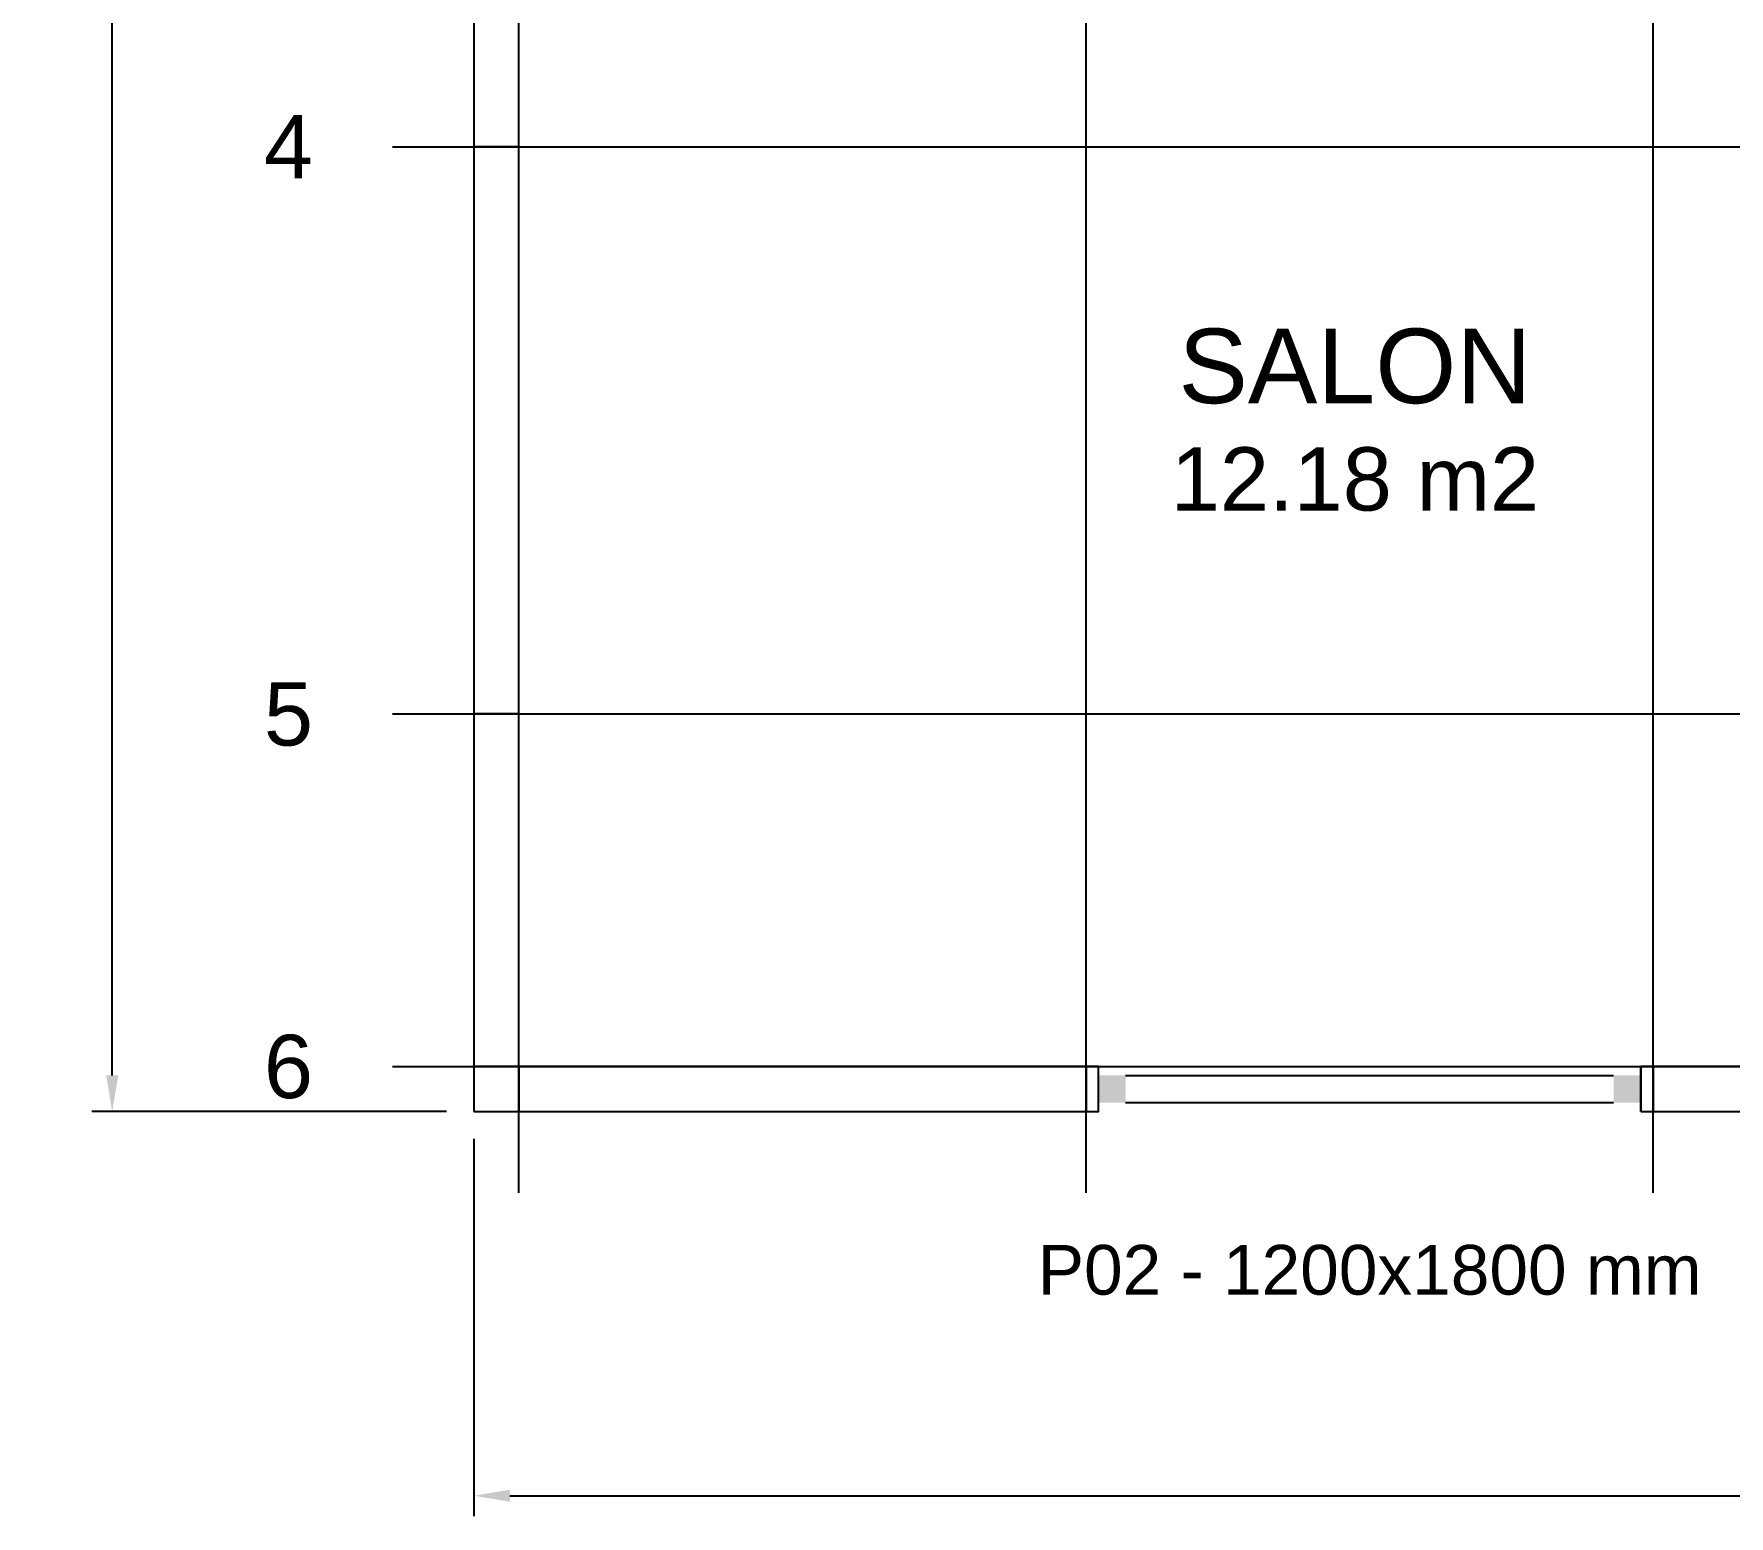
# Model space of a CAD drawing. Header units: millimetres. Extents: x -973 to 28250, y -35942 to 8545.
# Drawn here: x 14527 to 18278, y -13895 to -10615 of the extents above; entities that cross this region are included whole.
import ezdxf
from ezdxf.enums import TextEntityAlignment as Align

# ---------------------------------------------------------------- set-up
doc = ezdxf.new("R2010")
doc.units = ezdxf.units.MM
for name, color, linetype in [('PENCERE', 10, 'Continuous'), ('R02_AKS', 8, 'Continuous'), ('R02_DUVAR', 7, 'Continuous'), ('R02_KOLON', 3, 'Continuous'), ('R02_OLCU', 4, 'Continuous'), ('R02_OZEL', 6, 'Continuous'), ('R02_PENCERE', 4, 'Continuous'), ('R02_YAZI', 7, 'Continuous')]:
    doc.layers.add(name, color=color, linetype=linetype)
doc.styles.get("Standard").update_dxf_attribs({"font": 'Arial.ttf'})
doc.dimstyles.new('ISO-25', dxfattribs={"dimtxt": 12, "dimasz": 3, "dimexe": 1.25, "dimexo": 0.625, "dimgap": 4, "dimtad": 1, "dimtxsty": 'Standard', "dimcen": 2.5, "dimadec": 0, "dimazin": 0, "dimtfac": 1, "dimtmove": 0, "dimatfit": 3, "dimfxl": 1, "dimarcsym": 0})

# ---------------------------------------------------------------- blocks, each defined once
blk = doc.blocks.new('R02_CK_D01_H_1_1_P')
blk.add_lwpolyline([(0, 0), (1255, 0), (1255, 100), (0, 100)], close=True)
blk = doc.blocks.new('R02_SRC_P02')
at = {"layer": 'PENCERE', "color": 1}
for p, q in [((53839.87, 6703.82), (53839.87, 6713.82)), ((53845.87, 6711.82), (53953.87, 6711.82)), ((53959.87, 6703.82), (53959.87, 6713.82)), ((53845.87, 6705.82), (53953.87, 6705.82))]:
    blk.add_line(p, q, dxfattribs=at)
for points in [[(53839.87, 6705.82), (53845.87, 6705.82), (53839.87, 6711.82), (53845.87, 6711.82)], [(53959.87, 6705.82), (53953.87, 6705.82), (53959.87, 6711.82), (53953.87, 6711.82)]]:
    blk.add_solid(points, dxfattribs=at)
blk = doc.blocks.new('R02_CK_D02_H_1_1_P')
for points in [[(0, 0), (27.5, 0), (27.5, 100), (0, 100)], [(1227.5, 0), (1255, 0), (1255, 100), (1227.5, 100)]]:
    blk.add_lwpolyline(points, close=True)
at = {"xscale": 10, "yscale": 10}
blk.add_blockref('R02_SRC_P02', (-538371.2443, -67038.23149), dxfattribs=at)
blk = doc.blocks.new('R02_CK_D01_V_1_1_P')
blk.add_lwpolyline([(0, 0), (1255, 0), (1255, 100), (0, 100)], close=True)
blk = doc.blocks.new('R02_CK_D07_V_1_1_P')
blk.add_lwpolyline([(0, 0), (780, 0), (780, 100), (0, 100)], close=True)
blk = doc.blocks.new('*D312')
at = {"layer": 'Defpoints', "color": 0, "transparency": 16777216}
for p in [(15500, -13000), (28000, -13000), (28000, -13850)]:
    blk.add_point(p, dxfattribs=at)
at = {"layer": 'R02_OLCU', "color": 4, "lineweight": -2, "transparency": 16777216}
for p, q in [((15500, -13060), (15500, -13895)), ((28000, -13060), (28000, -13895)), ((15580, -13850), (27920, -13850))]:
    blk.add_line(p, q, dxfattribs=at)
at = {"layer": 'R02_OLCU', "color": 4, "transparency": 16777216}
for points in [[(15580, -13836.7), (15580, -13863.3), (15500, -13850)], [(27920, -13836.7), (27920, -13863.3), (28000, -13850)]]:
    blk.add_solid(points, dxfattribs=at)
at = {"layer": 'R02_OLCU', "color": 4, "transparency": 16777216, "insert": (21750, -13748.8), "char_height": 110, "attachment_point": 5}
blk.add_mtext('12500', dxfattribs=at)
blk = doc.blocks.new('*D313')
at = {"layer": 'Defpoints', "color": 0, "transparency": 16777216}
for p in [(14700, -7000), (15500, -7000), (15500, -13000)]:
    blk.add_point(p, dxfattribs=at)
at = {"layer": 'R02_OLCU', "color": 4, "lineweight": -2, "transparency": 16777216}
for p, q in [((15440, -7000), (14655, -7000)), ((14700, -12920), (14700, -7080)), ((15440, -13000), (14655, -13000))]:
    blk.add_line(p, q, dxfattribs=at)
at = {"layer": 'R02_OLCU', "color": 4, "transparency": 16777216}
for points in [[(14686.7, -7080), (14713.3, -7080), (14700, -7000)], [(14686.7, -12920), (14713.3, -12920), (14700, -13000)]]:
    blk.add_solid(points, dxfattribs=at)
at = {"layer": 'R02_OLCU', "color": 4, "transparency": 16777216, "insert": (14598.8, -10000), "char_height": 110, "attachment_point": 5, "rotation": 90}
blk.add_mtext('6000', dxfattribs=at)

msp = doc.modelspace()

# ---------------------------------------------------------------- linework, layer by layer
at = {"layer": 'R02_AKS'}
for p, q in [((15600, -13180), (15600, -6750)), ((16855, -13180), (16855, -6750)), ((18110, -13180), (18110, -6750)), ((15320, -10865), (28250, -10865)), ((15320, -12120), (28250, -12120)), ((15320, -12900), (28250, -12900))]:
    msp.add_line(p, q, dxfattribs=at)
at = {"layer": 'R02_KOLON'}
msp.add_lwpolyline([(15500, -13000), (15600, -13000), (15600, -12900), (15500, -12900)], close=True, dxfattribs=at)

# ---------------------------------------------------------------- block references
at = {"layer": 'R02_DUVAR', "rotation": 90}
for p in [(15600, -10865), (15600, -12120)]:
    msp.add_blockref('R02_CK_D01_V_1_1_P', p, dxfattribs=at)
at = {"layer": 'R02_DUVAR'}
for name, p in [('R02_CK_D01_H_1_1_P', (15600, -13000)), ('R02_CK_D02_H_1_1_P', (16855, -13000)), ('R02_CK_D01_H_1_1_P', (18110, -13000))]:
    msp.add_blockref(name, p, dxfattribs=at)
at = {"layer": 'R02_OZEL', "rotation": 90}
msp.add_blockref('R02_CK_D07_V_1_1_P', (15600, -12900), dxfattribs=at)

# ---------------------------------------------------------------- texts
at = {"layer": 'R02_AKS'}
for s, p in [('4', (15090, -10865)), ('5', (15090, -12120)), ('6', (15090, -12900))]:
    msp.add_text(s, height=140, dxfattribs=at).set_placement(p, align=Align.MIDDLE_CENTER)
at = {"layer": 'R02_PENCERE'}
msp.add_text('P02 - 1200x1800 mm', height=110, dxfattribs=at).set_placement((17482.5, -13350), align=Align.MIDDLE_CENTER)
at = {"layer": 'R02_YAZI'}
for s, height, p in [('SALON', 165, (17450, -11350)), ('12.18 m2', 140, (17450, -11600))]:
    msp.add_text(s, height=height, dxfattribs=at).set_placement(p, align=Align.MIDDLE_CENTER)

# ---------------------------------------------------------------- dimensions: what is measured, and where the dimension line sits
at = {"layer": 'R02_OLCU'}
dim = msp.add_linear_dim(base=(14700, -7000), p1=(15500, -13000), p2=(15500, -7000), angle=90, dimstyle='ISO-25', override={"dimtxt": 110, "dimasz": 80, "dimexe": 45, "dimexo": 60, "dimgap": 45, "dimdec": 1, "dimclrd": 4, "dimclre": 4, "dimclrt": 4, "dimtix": 1, "dimatfit": 1}, dxfattribs=at)
dim.commit()
dim.dimension.update_dxf_attribs({"geometry": '*D313', "text_midpoint": (14598.84, -10000)})
dim = msp.add_linear_dim(base=(28000, -13850), p1=(15500, -13000), p2=(28000, -13000), dimstyle='ISO-25', override={"dimtxt": 110, "dimasz": 80, "dimexe": 45, "dimexo": 60, "dimgap": 45, "dimdec": 1, "dimclrd": 4, "dimclre": 4, "dimclrt": 4, "dimtix": 1, "dimatfit": 1}, dxfattribs=at)
dim.commit()
dim.dimension.update_dxf_attribs({"geometry": '*D312', "text_midpoint": (21750, -13748.84)})

doc.saveas('drawing.dxf')
